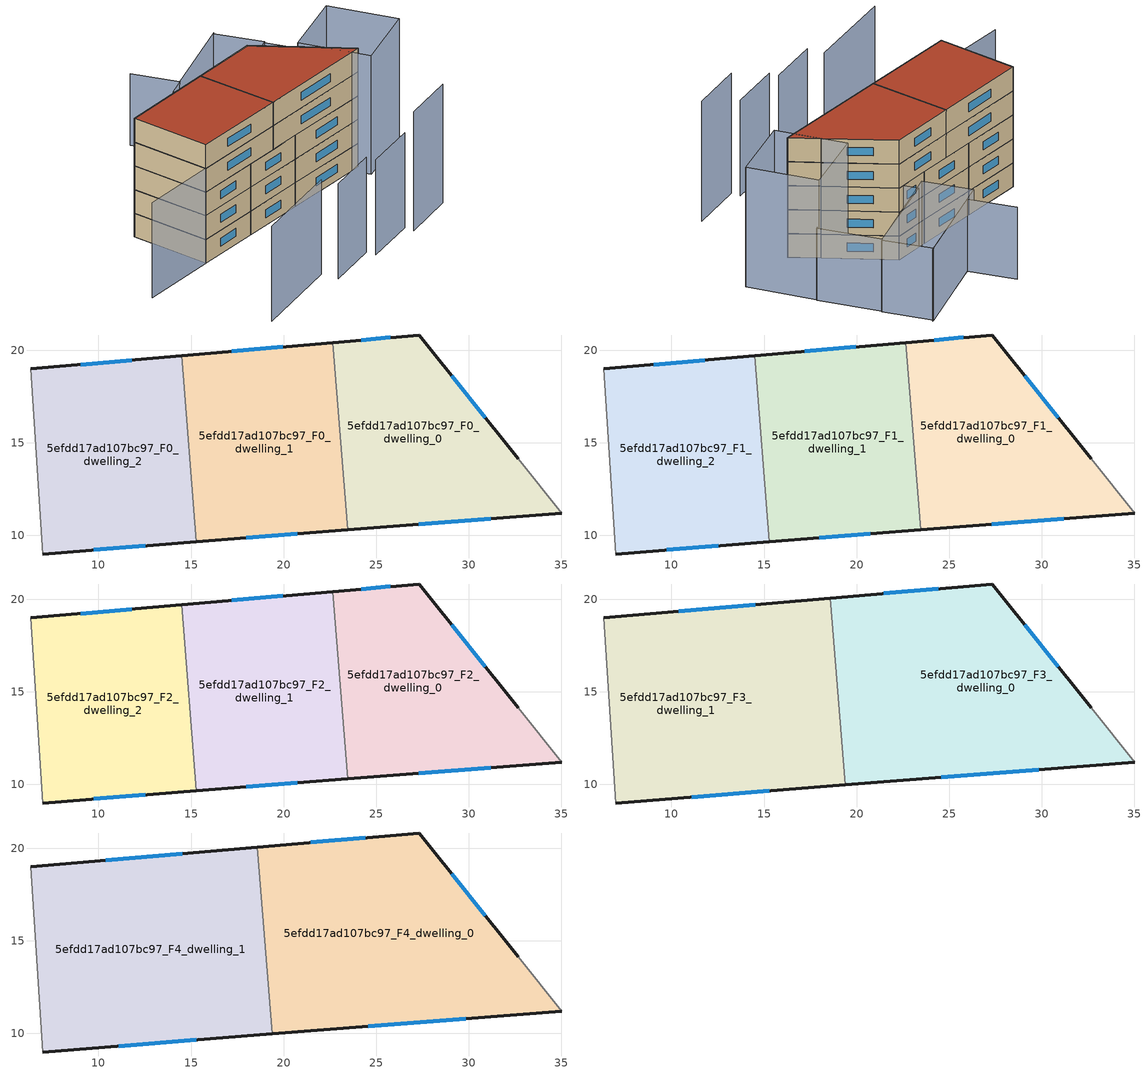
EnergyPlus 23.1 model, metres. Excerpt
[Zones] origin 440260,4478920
5efdd17ad107bc97_F0_dwelling_0
 floor ground (EU_floor_Construction): 35.02,11.2 32.67,14.15 27.31,20.82 22.66,20.41 23.46,10.29 z0
 wall outside (EU_wall_Construction): 35.02,11.2 23.46,10.29 / 22.66,20.41 27.31,20.82 32.67,14.15 z0:3
 wall to 5efdd17ad107bc97_F0_dwelling_1 (EU_wall_Construction): 23.46,10.29 22.66,20.41 z0:3
 wall adiabatic (EU_wall_Construction): 32.67,14.15 35.02,11.2 z0:3
 window (EU_Window_Construction): 31.19,10.9 27.29,10.59 / 24.2,20.54 25.77,20.68 / 29.09,18.61 30.89,16.36 z0.99:2.01
5efdd17ad107bc97_F0_dwelling_1
 floor ground (EU_floor_Construction): 23.46,10.29 22.66,20.41 14.5,19.7 15.29,9.64 z0
 wall outside (EU_wall_Construction): 14.5,19.7 22.66,20.41 / 23.46,10.29 15.29,9.64 z0:3
 wall to 5efdd17ad107bc97_F0_dwelling_2 (EU_wall_Construction): 15.29,9.64 14.5,19.7 z0:3
 window (EU_Window_Construction): 17.2,19.93 19.95,20.17 / 20.75,10.07 18,9.86 z0.99:2.01
5efdd17ad107bc97_F0_dwelling_2
 floor ground (EU_floor_Construction): 15.29,9.64 14.5,19.7 6.35,18.99 7,8.99 z0
 wall outside (EU_wall_Construction): 6.35,18.99 14.5,19.7 / 15.29,9.64 7,8.99 z0:3
 wall adiabatic (EU_wall_Construction): 7,8.99 6.35,18.99 z0:3
 window (EU_Window_Construction): 9.05,19.22 11.8,19.46 / 12.54,9.43 9.74,9.21 z0.99:2.01
5efdd17ad107bc97_F1_dwelling_0
 floor to 5efdd17ad107bc97_F0_dwelling_0 (EU_floor_Construction): 35.02,11.2 32.67,14.15 27.31,20.82 22.66,20.41 23.46,10.29 z3
 wall outside (EU_wall_Construction): 35.02,11.2 23.46,10.29 / 22.66,20.41 27.31,20.82 32.67,14.15 z3:6
 wall to 5efdd17ad107bc97_F1_dwelling_1 (EU_wall_Construction): 23.46,10.29 22.66,20.41 z3:6
 wall adiabatic (EU_wall_Construction): 32.67,14.15 35.02,11.2 z3:6
 window (EU_Window_Construction): 31.19,10.9 27.29,10.59 / 24.2,20.54 25.77,20.68 / 29.09,18.61 30.89,16.36 z3.99:5.01
5efdd17ad107bc97_F1_dwelling_1
 floor to 5efdd17ad107bc97_F0_dwelling_1 (EU_floor_Construction): 23.46,10.29 22.66,20.41 14.5,19.7 15.29,9.64 z3
 wall outside (EU_wall_Construction): 14.5,19.7 22.66,20.41 / 23.46,10.29 15.29,9.64 z3:6
 wall to 5efdd17ad107bc97_F1_dwelling_2 (EU_wall_Construction): 15.29,9.64 14.5,19.7 z3:6
 window (EU_Window_Construction): 17.2,19.93 19.95,20.17 / 20.75,10.07 18,9.86 z3.99:5.01
5efdd17ad107bc97_F1_dwelling_2
 floor to 5efdd17ad107bc97_F0_dwelling_2 (EU_floor_Construction): 15.29,9.64 14.5,19.7 6.35,18.99 7,8.99 z3
 wall outside (EU_wall_Construction): 6.35,18.99 14.5,19.7 / 15.29,9.64 7,8.99 z3:6
 wall adiabatic (EU_wall_Construction): 7,8.99 6.35,18.99 z3:6
 window (EU_Window_Construction): 9.05,19.22 11.8,19.46 / 12.54,9.43 9.74,9.21 z3.99:5.01
5efdd17ad107bc97_F2_dwelling_0
 floor to 5efdd17ad107bc97_F1_dwelling_0 (EU_floor_Construction): 35.02,11.2 32.67,14.15 27.31,20.82 22.66,20.41 23.46,10.29 z6
 wall outside (EU_wall_Construction): 35.02,11.2 23.46,10.29 / 22.66,20.41 27.31,20.82 32.67,14.15 z6:9
 wall to 5efdd17ad107bc97_F2_dwelling_1 (EU_wall_Construction): 23.46,10.29 22.66,20.41 z6:9
 wall adiabatic (EU_wall_Construction): 32.67,14.15 35.02,11.2 z6:9
 window (EU_Window_Construction): 31.19,10.9 27.29,10.59 / 24.2,20.54 25.77,20.68 / 29.09,18.61 30.89,16.36 z6.99:8.01
5efdd17ad107bc97_F2_dwelling_1
 floor to 5efdd17ad107bc97_F1_dwelling_1 (EU_floor_Construction): 23.46,10.29 22.66,20.41 14.5,19.7 15.29,9.64 z6
 wall outside (EU_wall_Construction): 14.5,19.7 22.66,20.41 / 23.46,10.29 15.29,9.64 z6:9
 wall to 5efdd17ad107bc97_F2_dwelling_2 (EU_wall_Construction): 15.29,9.64 14.5,19.7 z6:9
 window (EU_Window_Construction): 17.2,19.93 19.95,20.17 / 20.75,10.07 18,9.86 z6.99:8.01
5efdd17ad107bc97_F2_dwelling_2
 floor to 5efdd17ad107bc97_F1_dwelling_2 (EU_floor_Construction): 15.29,9.64 14.5,19.7 6.35,18.99 7,8.99 z6
 wall outside (EU_wall_Construction): 6.35,18.99 14.5,19.7 / 15.29,9.64 7,8.99 z6:9
 wall adiabatic (EU_wall_Construction): 7,8.99 6.35,18.99 z6:9
 window (EU_Window_Construction): 9.05,19.22 11.8,19.46 / 12.54,9.43 9.74,9.21 z6.99:8.01
5efdd17ad107bc97_F3_dwelling_0
 floor to 5efdd17ad107bc97_F2_dwelling_0 (EU_floor_Construction): 35.02,11.2 32.67,14.15 27.31,20.82 22.66,20.41 23.46,10.29 z9
 floor to 5efdd17ad107bc97_F2_dwelling_1 (EU_floor_Construction): 23.46,10.29 22.66,20.41 18.59,20.05 19.38,9.97 z9
 wall outside (EU_wall_Construction): 35.02,11.2 19.38,9.96 / 18.59,20.05 27.31,20.82 32.67,14.15 z9:12
 wall to 5efdd17ad107bc97_F3_dwelling_1 (EU_wall_Construction): 19.38,9.96 18.59,20.05 z9:12
 wall adiabatic (EU_wall_Construction): 32.67,14.15 35.02,11.2 z9:12
 window (EU_Window_Construction): 29.84,10.79 24.56,10.37 / 21.48,20.31 24.42,20.56 / 29.09,18.61 30.89,16.36 z9.99:11.01
5efdd17ad107bc97_F3_dwelling_1
 floor to 5efdd17ad107bc97_F2_dwelling_1 (EU_floor_Construction): 19.38,9.97 18.59,20.05 14.5,19.7 15.29,9.64 z9
 floor to 5efdd17ad107bc97_F2_dwelling_2 (EU_floor_Construction): 15.29,9.64 14.5,19.7 6.35,18.99 7,8.99 z9
 wall outside (EU_wall_Construction): 6.35,18.99 18.59,20.05 / 19.38,9.96 7,8.99 z9:12
 wall adiabatic (EU_wall_Construction): 7,8.99 6.35,18.99 z9:12
 window (EU_Window_Construction): 10.4,19.34 14.53,19.7 / 15.27,9.64 11.1,9.31 z9.99:11.01
5efdd17ad107bc97_F4_dwelling_0
 floor to 5efdd17ad107bc97_F3_dwelling_0 (EU_floor_Construction): 35.02,11.2 32.67,14.15 27.31,20.82 18.59,20.05 19.38,9.96 z12
 wall outside (EU_wall_Construction): 35.02,11.2 19.38,9.96 / 18.59,20.05 27.31,20.82 32.67,14.15 z12:15
 wall to 5efdd17ad107bc97_F4_dwelling_1 (EU_wall_Construction): 19.38,9.96 18.59,20.05 z12:15
 wall adiabatic (EU_wall_Construction): 32.67,14.15 35.02,11.2 z12:15
 window (EU_Window_Construction): 29.84,10.79 24.56,10.37 / 21.48,20.31 24.42,20.56 / 29.09,18.61 30.89,16.36 z12.99:14.01
 roof outside (EU_roof_Construction): 32.67,14.15 35.02,11.2 19.38,9.96 18.59,20.05 27.31,20.82 z15
5efdd17ad107bc97_F4_dwelling_1
 floor to 5efdd17ad107bc97_F3_dwelling_1 (EU_floor_Construction): 19.38,9.96 18.59,20.05 6.35,18.99 7,8.99 z12
 wall outside (EU_wall_Construction): 6.35,18.99 18.59,20.05 / 19.38,9.96 7,8.99 z12:15
 wall adiabatic (EU_wall_Construction): 7,8.99 6.35,18.99 z12:15
 window (EU_Window_Construction): 10.4,19.34 14.53,19.7 / 15.27,9.64 11.1,9.31 z12.99:14.01
 roof outside (EU_roof_Construction): 18.59,20.05 19.38,9.96 7,8.99 6.35,18.99 z15
shading: 28.01,-3.21 34.97,-1.38 / 39.98,20.33 43.1,12.26 / 43.1,12.26 34.67,8.99 / 34.67,8.99 31.54,17.06 / 31.54,17.06 39.98,20.33 z0:15; 21.06,-3.78 27.84,-2.04 / 14.1,-4.35 20.77,-2.64 / 1.87,-5.34 13.6,-2.31 / 7.5,9.03 -2.87,8.16 z0:12; 35.3,32.88 24.27,28.13 / 24.27,28.13 21.97,33.46 / 25.83,22.42 37.28,27.19 / 37.28,27.19 40.2,20.19 / 40.2,20.19 28.75,15.42 / 28.75,15.42 25.83,22.42 / 22.07,27.18 35.11,32.8 / 35.11,32.8 37.49,27.27 / 37.49,27.27 24.45,21.65 / 24.45,21.65 22.07,27.18 z0:9
[Building]
EU S2 Campaign: North Axis=0; Terrain=City; Solar Distribution=FullExterior
[Site:Location]
Madrid: Latitude=40.5; Longitude=-3.5; Time Zone=1; Elevation=609
[SizingPeriod:WeatherFileDays]
AnnualSizingPeriod: Begin Month=1; Begin Day of Month=1; End Month=12; End Day of Month=31; Day of Week for Start Day=Monday; Use Weather File Daylight Saving Period=No; Use Weather File Rain and Snow Indicators=No
[MATERIAL]
EU_InternalMass_Material: Roughness=MediumRough; Thickness=0.1; Conductivity=1; Density=1800; Specific Heat=900; Thermal Absorptance=0.9; Solar Absorptance=0.7; Visible Absorptance=0.7
[MATERIAL:NOMASS] Roughness=MediumRough; Thermal Absorptance=0.9; Solar Absorptance=0.7; Visible Absorptance=0.7
Name | Thermal Resistance
EU_wall_NoMass | 0.609216
EU_roof_NoMass | 0.513268
EU_floor_NoMass | 0.568163
[WINDOWMATERIAL:SIMPLEGLAZINGSYSTEM]
EU_Window_SimpleGlazing: UFactor=5.50606; Solar Heat Gain Coefficient=0.85; Visible Transmittance=0.85
[CONSTRUCTION]
EU_wall_Construction: EU_wall_NoMass
EU_roof_Construction: EU_roof_NoMass
EU_floor_Construction: EU_floor_NoMass
EU_InternalMass_Construction: EU_InternalMass_Material
EU_Window_Construction: EU_Window_SimpleGlazing
[ZONE] Type=1; Multiplier=1; Ceiling Height=autocalculate; Floor Area=autocalculate; Part of Total Floor Area=Yes
Name | Volume
5efdd17ad107bc97_F0_dwelling_0; 5efdd17ad107bc97_F1_dwelling_0; 5efdd17ad107bc97_F2_dwelling_0 | 248.714
5efdd17ad107bc97_F3_dwelling_0; 5efdd17ad107bc97_F4_dwelling_0 | 373.082
5efdd17ad107bc97_F0_dwelling_1; 5efdd17ad107bc97_F1_dwelling_1; 5efdd17ad107bc97_F2_dwelling_1 | 248.731
5efdd17ad107bc97_F3_dwelling_1; 5efdd17ad107bc97_F4_dwelling_1 | 373.095
5efdd17ad107bc97_F0_dwelling_2; 5efdd17ad107bc97_F1_dwelling_2; 5efdd17ad107bc97_F2_dwelling_2 | 248.74
[INTERNALMASS] Construction=EU_InternalMass_Construction
Name | Zone or ZoneList | Surface Area
5efdd17ad107bc97_F0_dwelling_0_EU_InternalMass | 5efdd17ad107bc97_F0_dwelling_0 | 82.9048
5efdd17ad107bc97_F0_dwelling_1_EU_InternalMass | 5efdd17ad107bc97_F0_dwelling_1 | 82.9103
5efdd17ad107bc97_F0_dwelling_2_EU_InternalMass | 5efdd17ad107bc97_F0_dwelling_2 | 82.9135
5efdd17ad107bc97_F1_dwelling_0_EU_InternalMass | 5efdd17ad107bc97_F1_dwelling_0 | 82.9048
5efdd17ad107bc97_F1_dwelling_1_EU_InternalMass | 5efdd17ad107bc97_F1_dwelling_1 | 82.9103
5efdd17ad107bc97_F1_dwelling_2_EU_InternalMass | 5efdd17ad107bc97_F1_dwelling_2 | 82.9135
5efdd17ad107bc97_F2_dwelling_0_EU_InternalMass | 5efdd17ad107bc97_F2_dwelling_0 | 82.9048
5efdd17ad107bc97_F2_dwelling_1_EU_InternalMass | 5efdd17ad107bc97_F2_dwelling_1 | 82.9103
5efdd17ad107bc97_F2_dwelling_2_EU_InternalMass | 5efdd17ad107bc97_F2_dwelling_2 | 82.9135
5efdd17ad107bc97_F3_dwelling_0_EU_InternalMass | 5efdd17ad107bc97_F3_dwelling_0 | 124.361
5efdd17ad107bc97_F3_dwelling_1_EU_InternalMass | 5efdd17ad107bc97_F3_dwelling_1 | 124.365
5efdd17ad107bc97_F4_dwelling_0_EU_InternalMass | 5efdd17ad107bc97_F4_dwelling_0 | 124.361
5efdd17ad107bc97_F4_dwelling_1_EU_InternalMass | 5efdd17ad107bc97_F4_dwelling_1 | 124.365
[OTHEREQUIPMENT] Fuel Type=Electricity; Design Level Calculation Method=Watts/Area; Power per Zone Floor Area=1; Fraction Latent=0; Fraction Radiant=0; Fraction Lost=0; Carbon Dioxide Generation Rate=0; EndUse Subcategory=EU_Step8_InternalGains
Name | Zone or ZoneList or Space or SpaceList | Schedule
EU_Step8_InternalGain_5efdd17ad107bc97_F0_dwelling_0_f000 | 5efdd17ad107bc97_F0_dwelling_0 | EU_Step8_GainSchedule_5efdd17ad107bc97_F0_dwelling_0_f000
EU_Step8_InternalGain_5efdd17ad107bc97_F0_dwelling_1_f000 | 5efdd17ad107bc97_F0_dwelling_1 | EU_Step8_GainSchedule_5efdd17ad107bc97_F0_dwelling_1_f000
EU_Step8_InternalGain_5efdd17ad107bc97_F0_dwelling_2_f000 | 5efdd17ad107bc97_F0_dwelling_2 | EU_Step8_GainSchedule_5efdd17ad107bc97_F0_dwelling_2_f000
EU_Step8_InternalGain_5efdd17ad107bc97_F1_dwelling_0_f000 | 5efdd17ad107bc97_F1_dwelling_0 | EU_Step8_GainSchedule_5efdd17ad107bc97_F1_dwelling_0_f000
EU_Step8_InternalGain_5efdd17ad107bc97_F1_dwelling_1_f000 | 5efdd17ad107bc97_F1_dwelling_1 | EU_Step8_GainSchedule_5efdd17ad107bc97_F1_dwelling_1_f000
EU_Step8_InternalGain_5efdd17ad107bc97_F1_dwelling_2_f000 | 5efdd17ad107bc97_F1_dwelling_2 | EU_Step8_GainSchedule_5efdd17ad107bc97_F1_dwelling_2_f000
EU_Step8_InternalGain_5efdd17ad107bc97_F2_dwelling_0_f000 | 5efdd17ad107bc97_F2_dwelling_0 | EU_Step8_GainSchedule_5efdd17ad107bc97_F2_dwelling_0_f000
EU_Step8_InternalGain_5efdd17ad107bc97_F2_dwelling_1_f000 | 5efdd17ad107bc97_F2_dwelling_1 | EU_Step8_GainSchedule_5efdd17ad107bc97_F2_dwelling_1_f000
EU_Step8_InternalGain_5efdd17ad107bc97_F2_dwelling_2_f000 | 5efdd17ad107bc97_F2_dwelling_2 | EU_Step8_GainSchedule_5efdd17ad107bc97_F2_dwelling_2_f000
EU_Step8_InternalGain_5efdd17ad107bc97_F3_dwelling_0_f000 | 5efdd17ad107bc97_F3_dwelling_0 | EU_Step8_GainSchedule_5efdd17ad107bc97_F3_dwelling_0_f000
EU_Step8_InternalGain_5efdd17ad107bc97_F3_dwelling_1_f000 | 5efdd17ad107bc97_F3_dwelling_1 | EU_Step8_GainSchedule_5efdd17ad107bc97_F3_dwelling_1_f000
EU_Step8_InternalGain_5efdd17ad107bc97_F4_dwelling_0_f000 | 5efdd17ad107bc97_F4_dwelling_0 | EU_Step8_GainSchedule_5efdd17ad107bc97_F4_dwelling_0_f000
EU_Step8_InternalGain_5efdd17ad107bc97_F4_dwelling_1_f000 | 5efdd17ad107bc97_F4_dwelling_1 | EU_Step8_GainSchedule_5efdd17ad107bc97_F4_dwelling_1_f000
[ZONEVENTILATION:DESIGNFLOWRATE] Schedule=EU_AlwaysOn; Design Flow Rate Calculation Method=AirChanges/Hour; Air Changes per Hour=0.752966; Ventilation Type=Natural; Fan Pressure Rise=0; Fan Total Efficiency=1; Constant Term Coefficient=1; Temperature Term Coefficient=0; Velocity Term Coefficient=0; Velocity Squared Term Coefficient=0; Minimum Indoor Temperature=-100; Maximum Indoor Temperature=100; Delta Temperature=-100; Minimum Outdoor Temperature=-100; Maximum Outdoor Temperature=100; Maximum Wind Speed=40
Name | Zone or ZoneList or Space or SpaceList
EU_ConstantAir_5efdd17ad107bc97_F0_dwelling_0 | 5efdd17ad107bc97_F0_dwelling_0
EU_ConstantAir_5efdd17ad107bc97_F0_dwelling_1 | 5efdd17ad107bc97_F0_dwelling_1
EU_ConstantAir_5efdd17ad107bc97_F0_dwelling_2 | 5efdd17ad107bc97_F0_dwelling_2
EU_ConstantAir_5efdd17ad107bc97_F1_dwelling_0 | 5efdd17ad107bc97_F1_dwelling_0
EU_ConstantAir_5efdd17ad107bc97_F1_dwelling_1 | 5efdd17ad107bc97_F1_dwelling_1
EU_ConstantAir_5efdd17ad107bc97_F1_dwelling_2 | 5efdd17ad107bc97_F1_dwelling_2
EU_ConstantAir_5efdd17ad107bc97_F2_dwelling_0 | 5efdd17ad107bc97_F2_dwelling_0
EU_ConstantAir_5efdd17ad107bc97_F2_dwelling_1 | 5efdd17ad107bc97_F2_dwelling_1
EU_ConstantAir_5efdd17ad107bc97_F2_dwelling_2 | 5efdd17ad107bc97_F2_dwelling_2
EU_ConstantAir_5efdd17ad107bc97_F3_dwelling_0 | 5efdd17ad107bc97_F3_dwelling_0
EU_ConstantAir_5efdd17ad107bc97_F3_dwelling_1 | 5efdd17ad107bc97_F3_dwelling_1
EU_ConstantAir_5efdd17ad107bc97_F4_dwelling_0 | 5efdd17ad107bc97_F4_dwelling_0
EU_ConstantAir_5efdd17ad107bc97_F4_dwelling_1 | 5efdd17ad107bc97_F4_dwelling_1
[HVACTEMPLATE:THERMOSTAT] Constant Heating Setpoint=20; Constant Cooling Setpoint=50
EU_HeatOnly_5efdd17ad107bc97_F0_dwelling_0; EU_HeatOnly_5efdd17ad107bc97_F0_dwelling_1; EU_HeatOnly_5efdd17ad107bc97_F0_dwelling_2; EU_HeatOnly_5efdd17ad107bc97_F1_dwelling_0; EU_HeatOnly_5efdd17ad107bc97_F1_dwelling_1; EU_HeatOnly_5efdd17ad107bc97_F1_dwelling_2; EU_HeatOnly_5efdd17ad107bc97_F2_dwelling_0; EU_HeatOnly_5efdd17ad107bc97_F2_dwelling_1; EU_HeatOnly_5efdd17ad107bc97_F2_dwelling_2; EU_HeatOnly_5efdd17ad107bc97_F3_dwelling_0; EU_HeatOnly_5efdd17ad107bc97_F3_dwelling_1; EU_HeatOnly_5efdd17ad107bc97_F4_dwelling_0; EU_HeatOnly_5efdd17ad107bc97_F4_dwelling_1
[HVACTEMPLATE:ZONE:IDEALLOADSAIRSYSTEM] System Availability Schedule=EU_AlwaysOn; Maximum Heating Supply Air Temperature=50; Minimum Cooling Supply Air Temperature=13; Maximum Heating Supply Air Humidity Ratio=0.0156; Minimum Cooling Supply Air Humidity Ratio=0.0077; Heating Limit=NoLimit; Cooling Limit=NoLimit; Heating Availability Schedule=EU_AlwaysOn; Cooling Availability Schedule=EU_CoolingOff; Dehumidification Control Type=ConstantSensibleHeatRatio; Cooling Sensible Heat Ratio=0.7; Dehumidification Setpoint=60; Humidification Control Type=None; Humidification Setpoint=30; Outdoor Air Method=None; Outdoor Air Flow Rate per Person=0.00944; Outdoor Air Flow Rate per Zone Floor Area=0; Outdoor Air Flow Rate per Zone=0; Demand Controlled Ventilation Type=None; Outdoor Air Economizer Type=NoEconomizer; Heat Recovery Type=None; Sensible Heat Recovery Effectiveness=0.7; Latent Heat Recovery Effectiveness=0.65
Name | Template Thermostat
5efdd17ad107bc97_F0_dwelling_0 | EU_HeatOnly_5efdd17ad107bc97_F0_dwelling_0
5efdd17ad107bc97_F0_dwelling_1 | EU_HeatOnly_5efdd17ad107bc97_F0_dwelling_1
5efdd17ad107bc97_F0_dwelling_2 | EU_HeatOnly_5efdd17ad107bc97_F0_dwelling_2
5efdd17ad107bc97_F1_dwelling_0 | EU_HeatOnly_5efdd17ad107bc97_F1_dwelling_0
5efdd17ad107bc97_F1_dwelling_1 | EU_HeatOnly_5efdd17ad107bc97_F1_dwelling_1
5efdd17ad107bc97_F1_dwelling_2 | EU_HeatOnly_5efdd17ad107bc97_F1_dwelling_2
5efdd17ad107bc97_F2_dwelling_0 | EU_HeatOnly_5efdd17ad107bc97_F2_dwelling_0
5efdd17ad107bc97_F2_dwelling_1 | EU_HeatOnly_5efdd17ad107bc97_F2_dwelling_1
5efdd17ad107bc97_F2_dwelling_2 | EU_HeatOnly_5efdd17ad107bc97_F2_dwelling_2
5efdd17ad107bc97_F3_dwelling_0 | EU_HeatOnly_5efdd17ad107bc97_F3_dwelling_0
5efdd17ad107bc97_F3_dwelling_1 | EU_HeatOnly_5efdd17ad107bc97_F3_dwelling_1
5efdd17ad107bc97_F4_dwelling_0 | EU_HeatOnly_5efdd17ad107bc97_F4_dwelling_0
5efdd17ad107bc97_F4_dwelling_1 | EU_HeatOnly_5efdd17ad107bc97_F4_dwelling_1
[SIZING:ZONE] Zone Cooling Design Supply Air Temperature Input Method=SupplyAirTemperature; Zone Cooling Design Supply Air Temperature=13; Zone Heating Design Supply Air Temperature Input Method=SupplyAirTemperature; Zone Heating Design Supply Air Temperature=50; Zone Cooling Design Supply Air Humidity Ratio=0.008; Zone Heating Design Supply Air Humidity Ratio=0.008; Cooling Design Air Flow Method=DesignDay; Cooling Design Air Flow Rate=0; Cooling Minimum Air Flow per Zone Floor Area=0.000762; Cooling Minimum Air Flow=0; Cooling Minimum Air Flow Fraction=0.2; Heating Design Air Flow Method=DesignDay; Heating Design Air Flow Rate=0; Heating Maximum Air Flow per Zone Floor Area=0.002032; Heating Maximum Air Flow=0.141576; Heating Maximum Air Flow Fraction=0.3; Account for Dedicated Outdoor Air System=No; Dedicated Outdoor Air System Control Strategy=NeutralSupplyAir; Dedicated Outdoor Air Low Setpoint Temperature for Design=autosize; Dedicated Outdoor Air High Setpoint Temperature for Design=autosize; Zone Load Sizing Method=Sensible Load Only No Latent Load; Zone Latent Cooling Design Supply Air Humidity Ratio Input Method=HumidityRatioDifference; Zone Cooling Design Supply Air Humidity Ratio Difference=0.005; Zone Latent Heating Design Supply Air Humidity Ratio Input Method=HumidityRatioDifference; Zone Humidification Design Supply Air Humidity Ratio Difference=0.005
5efdd17ad107bc97_F0_dwelling_0; 5efdd17ad107bc97_F0_dwelling_1; 5efdd17ad107bc97_F0_dwelling_2; 5efdd17ad107bc97_F1_dwelling_0; 5efdd17ad107bc97_F1_dwelling_1; 5efdd17ad107bc97_F1_dwelling_2; 5efdd17ad107bc97_F2_dwelling_0; 5efdd17ad107bc97_F2_dwelling_1; 5efdd17ad107bc97_F2_dwelling_2; 5efdd17ad107bc97_F3_dwelling_0; 5efdd17ad107bc97_F3_dwelling_1; 5efdd17ad107bc97_F4_dwelling_0; 5efdd17ad107bc97_F4_dwelling_1
[SCHEDULE:CONSTANT]
Name | Hourly Value
EU_AlwaysOn | 1
EU_CoolingOff | 0
[SCHEDULE:FILE] Column Number=1; Rows to Skip at Top=0; Number of Hours of Data=8760; Column Separator=Comma; Interpolate to Timestep=No; Minutes per Item=60; Adjust Schedule for Daylight Savings=Yes
Name | File
EU_Step8_GainSchedule_5efdd17ad107bc97_F0_dwelling_0_f000 | ../../schedules/5efdd17ad107bc97/5efdd17ad107bc97_F0_dwelling_0_f000_gain.csv
EU_Step8_GainSchedule_5efdd17ad107bc97_F0_dwelling_1_f000 | ../../schedules/5efdd17ad107bc97/5efdd17ad107bc97_F0_dwelling_1_f000_gain.csv
EU_Step8_GainSchedule_5efdd17ad107bc97_F0_dwelling_2_f000 | ../../schedules/5efdd17ad107bc97/5efdd17ad107bc97_F0_dwelling_2_f000_gain.csv
EU_Step8_GainSchedule_5efdd17ad107bc97_F1_dwelling_0_f000 | ../../schedules/5efdd17ad107bc97/5efdd17ad107bc97_F1_dwelling_0_f000_gain.csv
EU_Step8_GainSchedule_5efdd17ad107bc97_F1_dwelling_1_f000 | ../../schedules/5efdd17ad107bc97/5efdd17ad107bc97_F1_dwelling_1_f000_gain.csv
EU_Step8_GainSchedule_5efdd17ad107bc97_F1_dwelling_2_f000 | ../../schedules/5efdd17ad107bc97/5efdd17ad107bc97_F1_dwelling_2_f000_gain.csv
EU_Step8_GainSchedule_5efdd17ad107bc97_F2_dwelling_0_f000 | ../../schedules/5efdd17ad107bc97/5efdd17ad107bc97_F2_dwelling_0_f000_gain.csv
EU_Step8_GainSchedule_5efdd17ad107bc97_F2_dwelling_1_f000 | ../../schedules/5efdd17ad107bc97/5efdd17ad107bc97_F2_dwelling_1_f000_gain.csv
EU_Step8_GainSchedule_5efdd17ad107bc97_F2_dwelling_2_f000 | ../../schedules/5efdd17ad107bc97/5efdd17ad107bc97_F2_dwelling_2_f000_gain.csv
EU_Step8_GainSchedule_5efdd17ad107bc97_F3_dwelling_0_f000 | ../../schedules/5efdd17ad107bc97/5efdd17ad107bc97_F3_dwelling_0_f000_gain.csv
EU_Step8_GainSchedule_5efdd17ad107bc97_F3_dwelling_1_f000 | ../../schedules/5efdd17ad107bc97/5efdd17ad107bc97_F3_dwelling_1_f000_gain.csv
EU_Step8_GainSchedule_5efdd17ad107bc97_F4_dwelling_0_f000 | ../../schedules/5efdd17ad107bc97/5efdd17ad107bc97_F4_dwelling_0_f000_gain.csv
EU_Step8_GainSchedule_5efdd17ad107bc97_F4_dwelling_1_f000 | ../../schedules/5efdd17ad107bc97/5efdd17ad107bc97_F4_dwelling_1_f000_gain.csv
